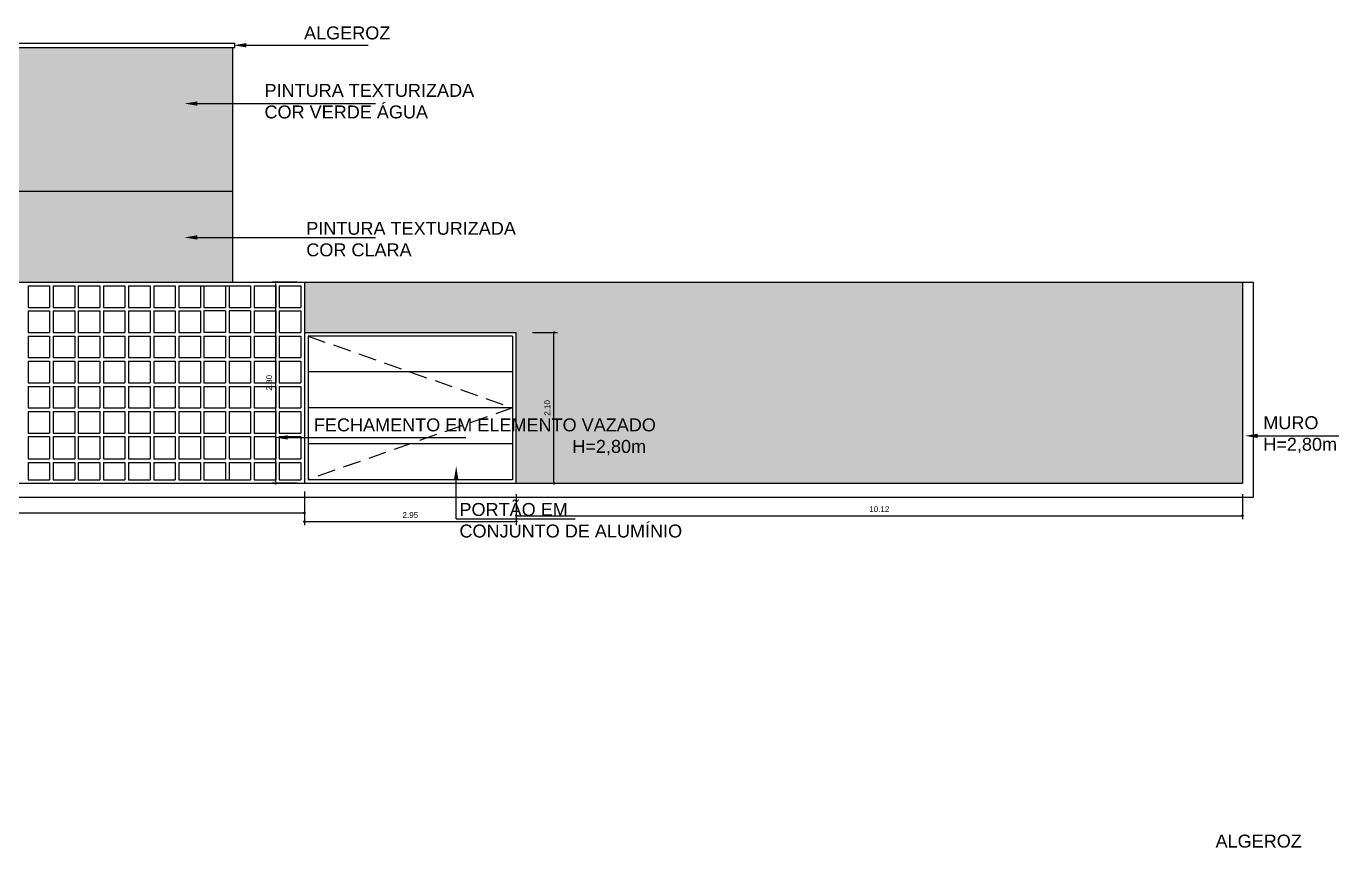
# Model space of a CAD drawing. Header units: millimetres. Extents: x 2125 to 3408, y 1171 to 1686.
# Drawn here: x 2709.42 to 2727.71, y 1510.62 to 1522.06 of the extents above; entities that cross this region are included whole.
import ezdxf

# ---------------------------------------------------------------- set-up
doc = ezdxf.new("R2010")
doc.units = ezdxf.units.MM
doc.linetypes.add('HIDDEN', pattern=[0.375, 0.25, -0.125])
for name, color, linetype in [('Esquadrias_Portas', 2, 'Continuous'), ('LAYOUT', 7, 'Continuous'), ('PAREDE', 4, 'Continuous'), ('TEXTO02', 3, 'Continuous'), ('TEXTO03', 2, 'Continuous')]:
    doc.layers.add(name, color=color, linetype=linetype)
doc.styles.add('ROMANS', font='arial.ttf')
doc.styles.get("Standard").update_dxf_attribs({"font": 'arial.ttf'})
doc.dimstyles.new('ESCALA 50', dxfattribs={"dimtxt": 0.08, "dimasz": 0.02, "dimexe": 0.05, "dimexo": 0.05, "dimgap": 0.05, "dimtad": 1, "dimlfac": -10, "dimzin": 1, "dimdsep": 46, "dimtxsty": 'ROMANS', "dimblk1": 'PPC', "dimblk2": 'PPC', "dimsah": 1, "dimcen": 0.02, "dimclrd": 7, "dimclre": 7, "dimclrt": 3, "dimadec": 0, "dimazin": 0, "dimtfac": 1, "dimtix": 1, "dimtmove": 1, "dimatfit": 3, "dimldrblk": 'PPC', "dimfxl": 0, "dimtolj": 1, "dimtzin": 12, "dimarcsym": 0})

# ---------------------------------------------------------------- blocks, each defined once
blk = doc.blocks.new('PPC')
at = {"color": 2}
blk.add_circle((0, 0), 0.5, dxfattribs=at)
blk = doc.blocks.new('*D1131')
at = {"color": 7, "lineweight": -2, "transparency": 16777216}
for p, q in [((2713.299, 1515.46), (2713.299, 1515.11)), ((2716.249, 1515.46), (2716.249, 1515.11)), ((2713.319, 1515.16), (2716.229, 1515.16))]:
    blk.add_line(p, q, dxfattribs=at)
at = {"layer": 'DEFPOINTS', "color": 0, "transparency": 16777216}
for p in [(2713.299, 1515.693), (2716.249, 1515.693), (2716.249, 1515.16)]:
    blk.add_point(p, dxfattribs=at)
at = {"color": 7, "lineweight": -2, "transparency": 16777216, "xscale": 0.02, "yscale": 0.02, "zscale": 0.02, "rotation": 180}
blk.add_blockref('PPC', (2713.299, 1515.16), dxfattribs=at)
at = {"color": 7, "lineweight": -2, "transparency": 16777216, "xscale": 0.02, "yscale": 0.02, "zscale": 0.02}
blk.add_blockref('PPC', (2716.249, 1515.16), dxfattribs=at)
at = {"color": 3, "transparency": 16777216, "insert": (2714.774, 1515.251), "char_height": 0.08, "attachment_point": 5, "style": 'ROMANS'}
blk.add_mtext('\\A1;2.95', dxfattribs=at)
blk = doc.blocks.new('*D1132')
at = {"color": 7, "lineweight": -2, "transparency": 16777216}
for p, q in [((2716.473, 1517.793), (2716.823, 1517.793)), ((2716.773, 1515.713), (2716.773, 1517.773)), ((2716.473, 1515.693), (2716.823, 1515.693))]:
    blk.add_line(p, q, dxfattribs=at)
at = {"layer": 'DEFPOINTS', "color": 0, "transparency": 16777216}
for p in [(2716.249, 1517.793), (2716.773, 1517.793), (2716.249, 1515.693)]:
    blk.add_point(p, dxfattribs=at)
at = {"color": 7, "lineweight": -2, "transparency": 16777216, "xscale": 0.02, "yscale": 0.02, "zscale": 0.02}
for p, rotation in [((2716.773, 1517.793), 90), ((2716.773, 1515.693), 270)]:
    blk.add_blockref('PPC', p, dxfattribs=dict(at, rotation=rotation))
at = {"color": 3, "transparency": 16777216, "insert": (2716.682, 1516.743), "char_height": 0.08, "attachment_point": 5, "rotation": 90, "style": 'ROMANS'}
blk.add_mtext('\\A1;2.10', dxfattribs=at)
blk = doc.blocks.new('*D1133')
at = {"color": 7, "lineweight": -2, "transparency": 16777216}
for p, q in [((2713.199, 1518.493), (2712.849, 1518.493)), ((2712.899, 1515.713), (2712.899, 1518.473)), ((2713.199, 1515.693), (2712.849, 1515.693))]:
    blk.add_line(p, q, dxfattribs=at)
at = {"layer": 'DEFPOINTS', "color": 0, "transparency": 16777216}
for p in [(2712.899, 1518.493), (2713.299, 1518.493), (2713.299, 1515.693)]:
    blk.add_point(p, dxfattribs=at)
at = {"color": 7, "lineweight": -2, "transparency": 16777216, "xscale": 0.02, "yscale": 0.02, "zscale": 0.02}
for p, rotation in [((2712.899, 1518.493), 90), ((2712.899, 1515.693), 270)]:
    blk.add_blockref('PPC', p, dxfattribs=dict(at, rotation=rotation))
at = {"color": 3, "transparency": 16777216, "insert": (2712.808, 1517.093), "char_height": 0.08, "attachment_point": 5, "rotation": 90, "style": 'ROMANS'}
blk.add_mtext('\\A1;2.80', dxfattribs=at)
blk = doc.blocks.new('*D1134')
at = {"color": 7, "lineweight": -2, "transparency": 16777216}
for p, q in [((2700.472, 1515.58), (2700.472, 1515.23)), ((2713.299, 1515.58), (2713.299, 1515.23)), ((2700.492, 1515.28), (2713.279, 1515.28))]:
    blk.add_line(p, q, dxfattribs=at)
at = {"layer": 'DEFPOINTS', "color": 0, "transparency": 16777216}
for p in [(2700.472, 1515.693), (2713.299, 1515.693), (2713.299, 1515.28)]:
    blk.add_point(p, dxfattribs=at)
at = {"color": 7, "lineweight": -2, "transparency": 16777216, "xscale": 0.02, "yscale": 0.02, "zscale": 0.02, "rotation": 180}
blk.add_blockref('PPC', (2700.472, 1515.28), dxfattribs=at)
at = {"color": 7, "lineweight": -2, "transparency": 16777216, "xscale": 0.02, "yscale": 0.02, "zscale": 0.02}
blk.add_blockref('PPC', (2713.299, 1515.28), dxfattribs=at)
at = {"color": 3, "transparency": 16777216, "insert": (2706.886, 1515.371), "char_height": 0.08, "attachment_point": 5, "style": 'ROMANS'}
blk.add_mtext('\\A1;12.83', dxfattribs=at)
blk = doc.blocks.new('*D1135')
at = {"color": 7, "lineweight": -2, "transparency": 16777216}
for p, q in [((2716.249, 1515.542), (2716.249, 1515.192)), ((2726.364, 1515.542), (2726.364, 1515.192)), ((2716.269, 1515.242), (2726.344, 1515.242))]:
    blk.add_line(p, q, dxfattribs=at)
at = {"layer": 'DEFPOINTS', "color": 0, "transparency": 16777216}
for p in [(2716.249, 1515.693), (2726.364, 1515.693), (2726.364, 1515.242)]:
    blk.add_point(p, dxfattribs=at)
at = {"color": 7, "lineweight": -2, "transparency": 16777216, "xscale": 0.02, "yscale": 0.02, "zscale": 0.02, "rotation": 180}
blk.add_blockref('PPC', (2716.249, 1515.242), dxfattribs=at)
at = {"color": 7, "lineweight": -2, "transparency": 16777216, "xscale": 0.02, "yscale": 0.02, "zscale": 0.02}
blk.add_blockref('PPC', (2726.364, 1515.242), dxfattribs=at)
at = {"color": 3, "transparency": 16777216, "insert": (2721.306, 1515.333), "char_height": 0.08, "attachment_point": 5, "style": 'ROMANS'}
blk.add_mtext('\\A1;10.12', dxfattribs=at)

msp = doc.modelspace()

# ---------------------------------------------------------------- hatches: boundary and pattern name
at = {"transparency": 33554559}
h = msp.add_hatch(color=133, dxfattribs=at)
h.dxf.hatch_style = 1
h.paths.add_polyline_path([(2712.2989, 1521.7632), (2702.1006, 1521.7632), (2701.5641, 1519.7632), (2712.2989, 1519.7632)])
h.paths.add_polyline_path([(2702.4751, 1519.7669), (2705.2341, 1519.7669), (2705.2341, 1520.1378), (2702.4751, 1520.1378)], flags=24)
h.paths.add_polyline_path([(2701.9946, 1520.5243), (2704.851, 1520.5243), (2704.851, 1520.8952), (2701.9946, 1520.8952)], flags=24)
at = {"true_color": 0xe6e6e6, "transparency": 33554559}
h = msp.add_hatch(color=254, dxfattribs=at)
h.dxf.hatch_style = 1
h.paths.add_polyline_path([(2691.3489, 1515.6932), (2691.3489, 1519.0032), (2690.9489, 1519.0032), (2690.9489, 1519.4032), (2691.3489, 1519.4032), (2691.3489, 1519.7632), (2681.1989, 1519.7632), (2681.1989, 1516.7132), (2682.6989, 1516.7132), (2682.6989, 1516.5865), (2682.5989, 1516.5865), (2682.5989, 1515.6932)])
h.paths.add_polyline_path([(2687.1489, 1517.5932), (2687.1489, 1517.9932), (2688.1489, 1517.9932), (2688.1489, 1517.5932)], flags=16)
h.paths.add_polyline_path([(2687.1989, 1517.6432), (2687.1989, 1517.9432), (2688.0989, 1517.9432), (2688.0989, 1517.6432)], flags=0)
h.paths.add_polyline_path([(2686.4489, 1517.5932), (2684.4489, 1517.5932), (2684.4489, 1518.3932), (2686.4489, 1518.3932)], flags=16)
h.paths.add_polyline_path([(2687.2289, 1517.6732), (2687.2289, 1517.9132), (2688.0689, 1517.9132), (2688.0689, 1517.6732)], flags=0)
h.paths.add_polyline_path([(2686.3989, 1517.6432), (2684.4989, 1517.6432), (2684.4989, 1518.3432), (2686.3989, 1518.3432)], flags=0)
h.paths.add_polyline_path([(2686.3689, 1517.6732), (2684.5289, 1517.6732), (2684.5289, 1518.3132), (2686.3689, 1518.3132)], flags=0)
h.paths.add_polyline_path([(2687.1489, 1518.0932), (2687.1489, 1518.4932), (2688.1489, 1518.4932), (2688.1489, 1518.0932)], flags=16)
h.paths.add_polyline_path([(2687.1989, 1518.1432), (2687.1989, 1518.4432), (2688.0989, 1518.4432), (2688.0989, 1518.1432)], flags=0)
h.paths.add_polyline_path([(2687.2289, 1518.1732), (2687.2289, 1518.4132), (2688.0689, 1518.4132), (2688.0689, 1518.1732)], flags=0)
h.paths.add_polyline_path([(2688.9489, 1517.5932), (2688.9489, 1518.3932), (2690.9489, 1518.3932), (2690.9489, 1517.5932)], flags=16)
h.paths.add_polyline_path([(2688.9989, 1517.6432), (2688.9989, 1518.3432), (2690.8989, 1518.3432), (2690.8989, 1517.6432)], flags=0)
h.paths.add_polyline_path([(2689.0289, 1517.6732), (2689.0289, 1518.3132), (2690.8689, 1518.3132), (2690.8689, 1517.6732)], flags=0)
h.paths.add_polyline_path([(2683.5989, 1517.5932), (2681.5989, 1517.5932), (2681.5989, 1518.3932), (2683.5989, 1518.3932)], flags=16)
h.paths.add_polyline_path([(2683.5489, 1517.6432), (2681.6489, 1517.6432), (2681.6489, 1518.3432), (2683.5489, 1518.3432)], flags=0)
h.paths.add_polyline_path([(2683.5189, 1517.6732), (2681.6789, 1517.6732), (2681.6789, 1518.3132), (2683.5189, 1518.3132)], flags=0)
h.paths.add_polyline_path([(2701.5641, 1519.7632), (2701.4675, 1519.4032), (2701.8675, 1519.4032), (2701.8675, 1519.0032), (2701.3602, 1519.0032), (2701.2233, 1518.4932), (2712.2989, 1518.4932), (2712.2989, 1519.7632)])
h.paths.add_polyline_path([(2687.8344, 1518.441), (2690.8446, 1518.441), (2690.8446, 1519.1151), (2687.8344, 1519.1151)], flags=24)
h.paths.add_polyline_path([(2682.7616, 1516.2207), (2683.4086, 1516.2207), (2683.4086, 1516.2983), (2682.7616, 1516.2983)], flags=24)
h.paths.add_polyline_path([(2682.7691, 1516.1133), (2683.6945, 1516.1133), (2683.6945, 1516.2101), (2682.7691, 1516.2101)], flags=24)
h.paths.add_polyline_path([(2682.7725, 1515.8627), (2683.2562, 1515.8627), (2683.2562, 1515.9393), (2682.7725, 1515.9393)], flags=24)
h.paths.add_polyline_path([(2682.7691, 1515.9315), (2683.3645, 1515.9315), (2683.3645, 1516.0283), (2682.7691, 1516.0283)], flags=24)
h.paths.add_polyline_path([(2702.0335, 1518.574), (2704.7505, 1518.574), (2704.7505, 1519.2481), (2702.0335, 1519.2481)], flags=24)
h = msp.add_hatch(color=254, dxfattribs=at)
h.dxf.hatch_style = 1
h.paths.add_polyline_path([(2713.2989, 1518.4932), (2713.2989, 1517.7932), (2716.2489, 1517.7932), (2716.2489, 1515.6932), (2726.3639, 1515.6932), (2726.3639, 1518.4932)])
h.paths.add_polyline_path([(2713.3644, 1516.0144), (2718.2186, 1516.0144), (2718.2186, 1516.686), (2713.3644, 1516.686)], flags=25)

# ---------------------------------------------------------------- linework, layer by layer
at = {"color": 1, "linetype": 'HIDDEN'}
for p, q in [((2713.3489, 1517.7432), (2716.1989, 1516.7432)), ((2716.1989, 1516.7432), (2713.3489, 1515.7432))]:
    msp.add_line(p, q, dxfattribs=at)
for p, q in [((2726.5755, 1516.3537), (2727.7053, 1516.3537)), ((2726.5139, 1515.4932), (2665.1364, 1515.4932)), ((2715.4128, 1515.1992), (2717.0679, 1515.1992))]:
    msp.add_line(p, q)
at = {"layer": 'Esquadrias_Portas'}
for p, q in [((2702.1006, 1521.8232), (2712.3289, 1521.8232)), ((2702.1006, 1521.7632), (2712.3289, 1521.7632)), ((2712.2989, 1521.7632), (2712.2989, 1518.4932)), ((2712.3289, 1521.7632), (2712.3289, 1521.8232)), ((2701.5641, 1519.7632), (2712.2989, 1519.7632)), ((2713.2989, 1517.7932), (2716.2489, 1517.7932)), ((2713.2989, 1517.7932), (2713.2989, 1515.6932)), ((2713.3489, 1517.7432), (2713.3489, 1515.7432)), ((2716.1989, 1517.7432), (2713.3489, 1517.7432)), ((2716.1989, 1517.7432), (2716.1989, 1515.7432)), ((2716.2489, 1515.6932), (2716.2489, 1517.7932)), ((2716.1989, 1517.2432), (2713.3489, 1517.2432)), ((2716.1989, 1516.7432), (2713.3489, 1516.7432)), ((2716.1989, 1516.2432), (2713.3489, 1516.2432)), ((2716.1989, 1515.7432), (2713.3489, 1515.7432))]:
    msp.add_line(p, q, dxfattribs=at)
at = {"layer": 'LAYOUT'}
for p, q in [((2712.4898, 1521.793), (2714.1885, 1521.793)), ((2711.8076, 1520.9809), (2714.2863, 1520.9809)), ((2711.8076, 1519.1167), (2714.2863, 1519.1167)), ((2713.0658, 1516.3323), (2715.5445, 1516.3323)), ((2715.4128, 1515.1992), (2715.4128, 1515.752))]:
    msp.add_line(p, q, dxfattribs=at)
for points in [[(2712.4898, 1521.763), (2712.3098, 1521.793), (2712.4898, 1521.823)], [(2711.8076, 1520.9509), (2711.6276, 1520.9809), (2711.8076, 1521.0109)], [(2711.8076, 1519.0867), (2711.6276, 1519.1167), (2711.8076, 1519.1467)], [(2713.0658, 1516.3023), (2712.8858, 1516.3323), (2713.0658, 1516.3623)], [(2726.5755, 1516.3237), (2726.3955, 1516.3537), (2726.5755, 1516.3837)], [(2715.3828, 1515.752), (2715.4128, 1515.932), (2715.4428, 1515.752)]]:
    msp.add_solid(points, dxfattribs=at)
at = {"layer": 'PAREDE'}
for p, q in [((2701.2233, 1518.4932), (2713.2989, 1518.4932)), ((2713.2989, 1518.4932), (2713.2989, 1515.6932)), ((2713.2989, 1518.4932), (2726.4389, 1518.4932)), ((2726.3639, 1518.4932), (2726.3639, 1515.6932)), ((2726.3639, 1518.4932), (2726.5139, 1518.4932)), ((2726.5139, 1518.4932), (2726.5139, 1515.4932)), ((2709.4489, 1518.4432), (2709.4489, 1518.1432)), ((2709.4489, 1518.4432), (2709.7489, 1518.4432)), ((2709.7489, 1518.4432), (2709.7489, 1518.1432)), ((2709.7989, 1518.4432), (2709.7989, 1518.1432)), ((2709.7989, 1518.4432), (2710.0989, 1518.4432)), ((2710.0989, 1518.4432), (2710.0989, 1518.1432)), ((2710.1489, 1518.4432), (2710.1489, 1518.1432)), ((2710.1489, 1518.4432), (2710.4489, 1518.4432)), ((2710.4489, 1518.4432), (2710.4489, 1518.1432)), ((2710.4989, 1518.4432), (2710.4989, 1518.1432)), ((2710.4989, 1518.4432), (2710.7989, 1518.4432)), ((2710.7989, 1518.4432), (2710.7989, 1518.1432)), ((2710.8489, 1518.4432), (2710.8489, 1518.1432)), ((2710.8489, 1518.4432), (2711.1489, 1518.4432)), ((2711.1489, 1518.4432), (2711.1489, 1518.1432)), ((2711.1989, 1518.4432), (2711.1989, 1518.1432)), ((2711.1989, 1518.4432), (2711.4989, 1518.4432)), ((2711.4989, 1518.4432), (2711.4989, 1518.1432)), ((2711.5489, 1518.4432), (2711.5489, 1518.1432)), ((2711.5489, 1518.4432), (2712.5489, 1518.4432)), ((2711.8489, 1518.4432), (2711.8489, 1518.1432)), ((2711.8989, 1518.4432), (2711.8989, 1518.1432)), ((2712.1989, 1518.4432), (2712.1989, 1518.1432)), ((2712.2489, 1518.4432), (2712.2489, 1518.1432)), ((2712.5489, 1518.4432), (2712.5489, 1518.1432)), ((2712.5989, 1518.4432), (2712.5989, 1518.1432)), ((2712.5989, 1518.4432), (2712.8989, 1518.4432)), ((2712.8989, 1518.4432), (2712.8989, 1518.1432)), ((2712.9489, 1518.4432), (2712.9489, 1518.1432)), ((2712.9489, 1518.4432), (2713.2489, 1518.4432)), ((2713.2489, 1518.4432), (2713.2489, 1518.1432)), ((2709.4489, 1518.1432), (2709.7489, 1518.1432)), ((2709.4489, 1518.0932), (2709.4489, 1517.7932)), ((2709.4489, 1518.0932), (2709.7489, 1518.0932)), ((2709.7489, 1518.0932), (2709.7489, 1517.7932)), ((2709.7989, 1518.1432), (2710.0989, 1518.1432)), ((2709.7989, 1518.0932), (2709.7989, 1517.7932)), ((2709.7989, 1518.0932), (2710.0989, 1518.0932)), ((2710.0989, 1518.0932), (2710.0989, 1517.7932)), ((2710.1489, 1518.1432), (2710.4489, 1518.1432)), ((2710.1489, 1518.0932), (2710.1489, 1517.7932)), ((2710.1489, 1518.0932), (2710.4489, 1518.0932)), ((2710.4489, 1518.0932), (2710.4489, 1517.7932)), ((2710.4989, 1518.1432), (2710.7989, 1518.1432)), ((2710.4989, 1518.0932), (2710.4989, 1517.7932)), ((2710.4989, 1518.0932), (2710.7989, 1518.0932)), ((2710.7989, 1518.0932), (2710.7989, 1517.7932)), ((2710.8489, 1518.1432), (2711.1489, 1518.1432)), ((2710.8489, 1518.0932), (2710.8489, 1517.7932)), ((2710.8489, 1518.0932), (2711.1489, 1518.0932)), ((2711.1489, 1518.0932), (2711.1489, 1517.7932)), ((2711.1989, 1518.1432), (2711.4989, 1518.1432)), ((2711.1989, 1518.0932), (2711.1989, 1517.7932)), ((2711.1989, 1518.0932), (2711.4989, 1518.0932)), ((2711.4989, 1518.0932), (2711.4989, 1517.7932)), ((2711.5489, 1518.1432), (2711.8489, 1518.1432)), ((2711.5489, 1518.0932), (2711.5489, 1517.7932)), ((2711.5489, 1518.0932), (2711.8489, 1518.0932)), ((2711.8489, 1518.0932), (2711.8489, 1517.7932)), ((2711.8989, 1518.1432), (2712.1989, 1518.1432)), ((2711.8989, 1518.0932), (2711.8989, 1517.7932)), ((2712.1989, 1518.0932), (2711.8989, 1518.0932)), ((2712.1989, 1518.0932), (2712.1989, 1517.7932)), ((2712.2489, 1518.1432), (2712.5489, 1518.1432)), ((2712.2489, 1518.0932), (2712.2489, 1517.7932)), ((2712.5489, 1518.0932), (2712.2489, 1518.0932)), ((2712.5489, 1518.0932), (2712.5489, 1517.7932)), ((2712.5989, 1518.1432), (2712.8989, 1518.1432)), ((2712.5989, 1518.0932), (2712.5989, 1517.7932)), ((2712.5989, 1518.0932), (2712.8989, 1518.0932)), ((2712.8989, 1518.0932), (2712.8989, 1517.7932)), ((2712.9489, 1518.1432), (2713.2489, 1518.1432)), ((2712.9489, 1518.0932), (2713.2489, 1518.0932)), ((2712.9489, 1518.0932), (2712.9489, 1517.7932)), ((2713.2489, 1518.0932), (2713.2489, 1517.7932)), ((2709.4489, 1517.7932), (2709.7489, 1517.7932)), ((2709.4489, 1517.7432), (2709.4489, 1517.4432)), ((2709.4489, 1517.7432), (2709.7489, 1517.7432)), ((2709.7489, 1517.7432), (2709.7489, 1517.4432)), ((2709.7989, 1517.7932), (2710.0989, 1517.7932)), ((2709.7989, 1517.7432), (2709.7989, 1517.4432)), ((2709.7989, 1517.7432), (2710.0989, 1517.7432)), ((2710.0989, 1517.7432), (2710.0989, 1517.4432)), ((2710.1489, 1517.7932), (2710.4489, 1517.7932)), ((2710.1489, 1517.7432), (2710.1489, 1517.4432)), ((2710.1489, 1517.7432), (2710.4489, 1517.7432)), ((2710.4489, 1517.7432), (2710.4489, 1517.4432)), ((2710.4989, 1517.7932), (2710.7989, 1517.7932)), ((2710.4989, 1517.7432), (2710.4989, 1517.4432)), ((2710.4989, 1517.7432), (2710.7989, 1517.7432)), ((2710.7989, 1517.7432), (2710.7989, 1517.4432)), ((2710.8489, 1517.7932), (2711.1489, 1517.7932)), ((2710.8489, 1517.7432), (2710.8489, 1517.4432)), ((2710.8489, 1517.7432), (2711.1489, 1517.7432)), ((2711.1489, 1517.7432), (2711.1489, 1517.4432)), ((2711.1989, 1517.7932), (2711.4989, 1517.7932)), ((2711.1989, 1517.7432), (2711.1989, 1517.4432)), ((2711.1989, 1517.7432), (2711.4989, 1517.7432)), ((2711.4989, 1517.7432), (2711.4989, 1517.4432)), ((2711.5489, 1517.7932), (2711.8489, 1517.7932)), ((2711.5489, 1517.7432), (2711.5489, 1517.4432)), ((2711.5489, 1517.7432), (2711.8489, 1517.7432)), ((2711.8489, 1517.7432), (2711.8489, 1517.4432)), ((2712.1989, 1517.7932), (2711.8989, 1517.7932)), ((2711.8989, 1517.7432), (2711.8989, 1517.4432)), ((2711.8989, 1517.7432), (2712.1989, 1517.7432)), ((2712.1989, 1517.7432), (2712.1989, 1517.4432)), ((2712.2489, 1517.7932), (2712.5489, 1517.7932)), ((2712.2489, 1517.7432), (2712.2489, 1517.4432)), ((2712.2489, 1517.7432), (2712.5489, 1517.7432)), ((2712.5489, 1517.7432), (2712.5489, 1517.4432)), ((2712.5989, 1517.7932), (2712.8989, 1517.7932)), ((2712.5989, 1517.7432), (2712.5989, 1517.4432)), ((2712.5989, 1517.7432), (2712.8989, 1517.7432)), ((2712.8989, 1517.7432), (2712.8989, 1517.4432)), ((2712.9489, 1517.7932), (2713.2489, 1517.7932)), ((2712.9489, 1517.7432), (2712.9489, 1517.4432)), ((2712.9489, 1517.7432), (2713.2489, 1517.7432)), ((2713.2489, 1517.7432), (2713.2489, 1517.4432)), ((2709.4489, 1517.4432), (2709.7489, 1517.4432)), ((2709.4489, 1517.3932), (2709.4489, 1517.0932)), ((2709.4489, 1517.3932), (2709.7489, 1517.3932)), ((2709.7489, 1517.3932), (2709.7489, 1517.0932)), ((2709.7989, 1517.4432), (2710.0989, 1517.4432)), ((2709.7989, 1517.3932), (2709.7989, 1517.0932)), ((2709.7989, 1517.3932), (2710.0989, 1517.3932)), ((2710.0989, 1517.3932), (2710.0989, 1517.0932)), ((2710.1489, 1517.4432), (2710.4489, 1517.4432)), ((2710.1489, 1517.3932), (2710.1489, 1517.0932)), ((2710.1489, 1517.3932), (2710.4489, 1517.3932)), ((2710.4489, 1517.3932), (2710.4489, 1517.0932)), ((2710.4989, 1517.4432), (2710.7989, 1517.4432)), ((2710.4989, 1517.3932), (2710.4989, 1517.0932)), ((2710.4989, 1517.3932), (2710.7989, 1517.3932)), ((2710.7989, 1517.3932), (2710.7989, 1517.0932)), ((2710.8489, 1517.4432), (2711.1489, 1517.4432)), ((2710.8489, 1517.3932), (2710.8489, 1517.0932)), ((2710.8489, 1517.3932), (2711.1489, 1517.3932)), ((2711.1489, 1517.3932), (2711.1489, 1517.0932)), ((2711.1989, 1517.4432), (2711.4989, 1517.4432)), ((2711.1989, 1517.3932), (2711.1989, 1517.0932)), ((2711.1989, 1517.3932), (2711.4989, 1517.3932)), ((2711.4989, 1517.3932), (2711.4989, 1517.0932)), ((2711.5489, 1517.4432), (2711.8489, 1517.4432)), ((2711.5489, 1517.3932), (2711.5489, 1517.0932)), ((2711.5489, 1517.3932), (2711.8489, 1517.3932)), ((2711.8489, 1517.3932), (2711.8489, 1517.0932)), ((2711.8989, 1517.4432), (2712.1989, 1517.4432)), ((2711.8989, 1517.3932), (2711.8989, 1517.0932)), ((2711.8989, 1517.3932), (2712.1989, 1517.3932)), ((2712.1989, 1517.3932), (2712.1989, 1517.0932)), ((2712.2489, 1517.4432), (2712.5489, 1517.4432)), ((2712.2489, 1517.3932), (2712.2489, 1517.0932)), ((2712.2489, 1517.3932), (2712.5489, 1517.3932)), ((2712.5489, 1517.3932), (2712.5489, 1517.0932)), ((2712.5989, 1517.4432), (2712.8989, 1517.4432)), ((2712.5989, 1517.3932), (2712.5989, 1517.0932)), ((2712.5989, 1517.3932), (2712.8989, 1517.3932)), ((2712.8989, 1517.3932), (2712.8989, 1517.0932)), ((2712.9489, 1517.4432), (2713.2489, 1517.4432)), ((2712.9489, 1517.3932), (2712.9489, 1517.0932)), ((2712.9489, 1517.3932), (2713.2489, 1517.3932)), ((2713.2489, 1517.3932), (2713.2489, 1517.0932)), ((2709.4489, 1517.0932), (2709.7489, 1517.0932)), ((2709.4489, 1517.0432), (2709.4489, 1516.7432)), ((2709.4489, 1517.0432), (2709.7489, 1517.0432)), ((2709.7489, 1517.0432), (2709.7489, 1516.7432)), ((2709.7989, 1517.0932), (2710.0989, 1517.0932)), ((2709.7989, 1517.0432), (2709.7989, 1516.7432)), ((2709.7989, 1517.0432), (2710.0989, 1517.0432)), ((2710.0989, 1517.0432), (2710.0989, 1516.7432)), ((2710.1489, 1517.0932), (2710.4489, 1517.0932)), ((2710.1489, 1517.0432), (2710.1489, 1516.7432)), ((2710.1489, 1517.0432), (2710.4489, 1517.0432)), ((2710.4489, 1517.0432), (2710.4489, 1516.7432)), ((2710.4989, 1517.0932), (2710.7989, 1517.0932)), ((2710.4989, 1517.0432), (2710.4989, 1516.7432)), ((2710.4989, 1517.0432), (2710.7989, 1517.0432)), ((2710.7989, 1517.0432), (2710.7989, 1516.7432)), ((2710.8489, 1517.0932), (2711.1489, 1517.0932)), ((2710.8489, 1517.0432), (2710.8489, 1516.7432)), ((2710.8489, 1517.0432), (2711.1489, 1517.0432)), ((2711.1489, 1517.0432), (2711.1489, 1516.7432)), ((2711.1989, 1517.0932), (2711.4989, 1517.0932)), ((2711.1989, 1517.0432), (2711.1989, 1516.7432)), ((2711.1989, 1517.0432), (2711.4989, 1517.0432)), ((2711.4989, 1517.0432), (2711.4989, 1516.7432)), ((2711.5489, 1517.0932), (2711.8489, 1517.0932)), ((2711.5489, 1517.0432), (2711.5489, 1516.7432)), ((2711.5489, 1517.0432), (2711.8489, 1517.0432)), ((2711.8489, 1517.0432), (2711.8489, 1516.7432)), ((2711.8989, 1517.0932), (2712.1989, 1517.0932)), ((2711.8989, 1517.0432), (2711.8989, 1516.7432)), ((2711.8989, 1517.0432), (2712.1989, 1517.0432)), ((2712.1989, 1517.0432), (2712.1989, 1516.7432)), ((2712.2489, 1517.0932), (2712.5489, 1517.0932)), ((2712.2489, 1517.0432), (2712.2489, 1516.7432)), ((2712.2489, 1517.0432), (2712.5489, 1517.0432)), ((2712.5489, 1517.0432), (2712.5489, 1516.7432)), ((2712.5989, 1517.0932), (2712.8989, 1517.0932)), ((2712.5989, 1517.0432), (2712.5989, 1516.7432)), ((2712.5989, 1517.0432), (2712.8989, 1517.0432)), ((2712.8989, 1517.0432), (2712.8989, 1516.7432)), ((2712.9489, 1517.0932), (2713.2489, 1517.0932)), ((2712.9489, 1517.0432), (2712.9489, 1516.7432)), ((2712.9489, 1517.0432), (2713.2489, 1517.0432)), ((2713.2489, 1517.0432), (2713.2489, 1516.7432)), ((2709.4489, 1516.7432), (2709.7489, 1516.7432)), ((2709.4489, 1516.6932), (2709.4489, 1516.3932)), ((2709.4489, 1516.6932), (2709.7489, 1516.6932)), ((2709.7489, 1516.6932), (2709.7489, 1516.3932)), ((2709.7989, 1516.7432), (2710.0989, 1516.7432)), ((2709.7989, 1516.6932), (2709.7989, 1516.3932)), ((2709.7989, 1516.6932), (2710.0989, 1516.6932)), ((2710.0989, 1516.6932), (2710.0989, 1516.3932)), ((2710.1489, 1516.7432), (2710.4489, 1516.7432)), ((2710.1489, 1516.6932), (2710.1489, 1516.3932)), ((2710.1489, 1516.6932), (2710.4489, 1516.6932)), ((2710.4489, 1516.6932), (2710.4489, 1516.3932)), ((2710.4989, 1516.7432), (2710.7989, 1516.7432)), ((2710.4989, 1516.6932), (2710.4989, 1516.3932)), ((2710.4989, 1516.6932), (2710.7989, 1516.6932)), ((2710.7989, 1516.6932), (2710.7989, 1516.3932)), ((2710.8489, 1516.7432), (2711.1489, 1516.7432)), ((2710.8489, 1516.6932), (2710.8489, 1516.3932)), ((2710.8489, 1516.6932), (2711.1489, 1516.6932)), ((2711.1489, 1516.6932), (2711.1489, 1516.3932)), ((2711.1989, 1516.7432), (2711.4989, 1516.7432)), ((2711.1989, 1516.6932), (2711.1989, 1516.3932)), ((2711.1989, 1516.6932), (2711.4989, 1516.6932)), ((2711.4989, 1516.6932), (2711.4989, 1516.3932)), ((2711.5489, 1516.7432), (2711.8489, 1516.7432)), ((2711.5489, 1516.6932), (2711.5489, 1516.3932)), ((2711.5489, 1516.6932), (2711.8489, 1516.6932)), ((2711.8489, 1516.6932), (2711.8489, 1516.3932)), ((2711.8989, 1516.7432), (2712.1989, 1516.7432)), ((2711.8989, 1516.6932), (2711.8989, 1516.3932)), ((2711.8989, 1516.6932), (2712.1989, 1516.6932)), ((2712.1989, 1516.6932), (2712.1989, 1516.3932)), ((2712.2489, 1516.7432), (2712.5489, 1516.7432)), ((2712.2489, 1516.6932), (2712.2489, 1516.3932)), ((2712.2489, 1516.6932), (2712.5489, 1516.6932)), ((2712.5489, 1516.6932), (2712.5489, 1516.3932)), ((2712.5989, 1516.7432), (2712.8989, 1516.7432)), ((2712.5989, 1516.6932), (2712.5989, 1516.3932)), ((2712.5989, 1516.6932), (2712.8989, 1516.6932)), ((2712.8989, 1516.6932), (2712.8989, 1516.3932)), ((2712.9489, 1516.7432), (2713.2489, 1516.7432)), ((2712.9489, 1516.6932), (2712.9489, 1516.3932)), ((2712.9489, 1516.6932), (2713.2489, 1516.6932)), ((2713.2489, 1516.6932), (2713.2489, 1516.3932)), ((2709.4489, 1516.3932), (2709.7489, 1516.3932)), ((2709.4489, 1516.3432), (2709.4489, 1516.0323)), ((2709.4489, 1516.3432), (2709.7489, 1516.3432)), ((2709.7489, 1516.3432), (2709.7489, 1516.0323)), ((2709.7989, 1516.3932), (2710.0989, 1516.3932)), ((2709.7989, 1516.3432), (2709.7989, 1516.0323)), ((2709.7989, 1516.3432), (2710.0989, 1516.3432)), ((2710.0989, 1516.3432), (2710.0989, 1516.0323)), ((2710.1489, 1516.3932), (2710.4489, 1516.3932)), ((2710.1489, 1516.3432), (2710.1489, 1516.0323)), ((2710.1489, 1516.3432), (2710.4489, 1516.3432)), ((2710.4489, 1516.3432), (2710.4489, 1516.0323)), ((2710.4989, 1516.3932), (2710.7989, 1516.3932)), ((2710.4989, 1516.3432), (2710.4989, 1516.0323)), ((2710.4989, 1516.3432), (2710.7989, 1516.3432)), ((2710.7989, 1516.3432), (2710.7989, 1516.0323)), ((2710.8489, 1516.3932), (2711.1489, 1516.3932)), ((2710.8489, 1516.3432), (2710.8489, 1516.0323)), ((2710.8489, 1516.3432), (2711.1489, 1516.3432)), ((2711.1489, 1516.3432), (2711.1489, 1516.0323)), ((2711.1989, 1516.3932), (2711.4989, 1516.3932)), ((2711.1989, 1516.3432), (2711.1989, 1516.0323)), ((2711.1989, 1516.3432), (2711.4989, 1516.3432)), ((2711.4989, 1516.3432), (2711.4989, 1516.0323)), ((2711.5489, 1516.3932), (2711.8489, 1516.3932)), ((2711.5489, 1516.3432), (2711.5489, 1516.0323)), ((2711.5489, 1516.3432), (2711.8489, 1516.3432)), ((2711.8489, 1516.3432), (2711.8489, 1516.0323)), ((2711.8989, 1516.3932), (2712.1989, 1516.3932)), ((2711.8989, 1516.3432), (2711.8989, 1516.0323)), ((2711.8989, 1516.3432), (2712.1989, 1516.3432)), ((2712.1989, 1516.3432), (2712.1989, 1516.0323)), ((2712.2489, 1516.3932), (2712.5489, 1516.3932)), ((2712.2489, 1516.3432), (2712.2489, 1516.0323)), ((2712.2489, 1516.3432), (2712.5489, 1516.3432)), ((2712.5489, 1516.3432), (2712.5489, 1516.0323)), ((2712.5989, 1516.3932), (2712.8989, 1516.3932)), ((2712.5989, 1516.3432), (2712.5989, 1516.0323)), ((2712.5989, 1516.3432), (2712.8989, 1516.3432)), ((2712.8989, 1516.3432), (2712.8989, 1516.0323)), ((2712.9489, 1516.3932), (2713.2489, 1516.3932)), ((2712.9489, 1516.3432), (2712.9489, 1516.0323)), ((2712.9489, 1516.3432), (2713.2489, 1516.3432)), ((2713.2489, 1516.3432), (2713.2489, 1516.0323)), ((2709.4489, 1516.0323), (2709.7489, 1516.0323)), ((2709.4489, 1515.9823), (2709.4489, 1515.7432)), ((2709.4489, 1515.9823), (2709.7489, 1515.9823)), ((2709.7489, 1515.9823), (2709.7489, 1515.7432)), ((2709.7989, 1516.0323), (2710.0989, 1516.0323)), ((2709.7989, 1515.9823), (2709.7989, 1515.7432)), ((2709.7989, 1515.9823), (2710.0989, 1515.9823)), ((2710.0989, 1515.9823), (2710.0989, 1515.7432)), ((2710.1489, 1516.0323), (2710.4489, 1516.0323)), ((2710.1489, 1515.9823), (2710.1489, 1515.7432)), ((2710.1489, 1515.9823), (2710.4489, 1515.9823)), ((2710.4489, 1515.9823), (2710.4489, 1515.7432)), ((2710.4989, 1516.0323), (2710.7989, 1516.0323)), ((2710.4989, 1515.9823), (2710.4989, 1515.7432)), ((2710.4989, 1515.9823), (2710.7989, 1515.9823)), ((2710.7989, 1515.9823), (2710.7989, 1515.7432)), ((2710.8489, 1516.0323), (2711.1489, 1516.0323)), ((2710.8489, 1515.9823), (2710.8489, 1515.7432)), ((2710.8489, 1515.9823), (2711.1489, 1515.9823)), ((2711.1489, 1515.9823), (2711.1489, 1515.7432)), ((2711.1989, 1516.0323), (2711.4989, 1516.0323)), ((2711.1989, 1515.9823), (2711.1989, 1515.7432)), ((2711.1989, 1515.9823), (2711.4989, 1515.9823)), ((2711.4989, 1515.9823), (2711.4989, 1515.7432)), ((2711.5489, 1516.0323), (2711.8489, 1516.0323)), ((2711.5489, 1515.9823), (2711.5489, 1515.7432)), ((2711.5489, 1515.9823), (2711.8489, 1515.9823)), ((2711.8489, 1515.9823), (2711.8489, 1515.7432)), ((2711.8989, 1516.0323), (2712.1989, 1516.0323)), ((2711.8989, 1515.9823), (2711.8989, 1515.7432)), ((2711.8989, 1515.9823), (2712.1989, 1515.9823)), ((2712.1989, 1515.9823), (2712.1989, 1515.7432)), ((2712.2489, 1516.0323), (2712.5489, 1516.0323)), ((2712.2489, 1515.9823), (2712.2489, 1515.7432)), ((2712.2489, 1515.9823), (2712.5489, 1515.9823)), ((2712.5489, 1515.9823), (2712.5489, 1515.7432)), ((2712.5989, 1516.0323), (2712.8989, 1516.0323)), ((2712.5989, 1515.9823), (2712.5989, 1515.7432)), ((2712.5989, 1515.9823), (2712.8989, 1515.9823)), ((2712.8989, 1515.9823), (2712.8989, 1515.7432)), ((2712.9489, 1516.0323), (2713.2489, 1516.0323)), ((2712.9489, 1515.9823), (2712.9489, 1515.7432)), ((2712.9489, 1515.9823), (2713.2489, 1515.9823)), ((2713.2489, 1515.9823), (2713.2489, 1515.7432)), ((2709.4489, 1515.7432), (2709.7489, 1515.7432)), ((2709.7989, 1515.7432), (2710.0989, 1515.7432)), ((2710.1489, 1515.7432), (2710.4489, 1515.7432)), ((2710.4989, 1515.7432), (2710.7989, 1515.7432)), ((2710.8489, 1515.7432), (2711.1489, 1515.7432)), ((2711.1989, 1515.7432), (2711.4989, 1515.7432)), ((2711.5489, 1515.7432), (2711.8489, 1515.7432)), ((2711.8989, 1515.7432), (2712.5489, 1515.7432)), ((2712.5989, 1515.7432), (2712.8989, 1515.7432)), ((2712.9489, 1515.7432), (2713.2489, 1515.7432)), ((2665.5614, 1515.6932), (2726.3639, 1515.6932))]:
    msp.add_line(p, q, dxfattribs=at)

# ---------------------------------------------------------------- texts
at = {"layer": 'TEXTO02', "ltscale": 0.0001, "char_height": 0.18, "attachment_point": 1}
for s, insert in [('PINTURA TEXTURIZADA \\PCOR VERDE ÁGUA ', (2712.7426, 1521.2544)), ('PINTURA TEXTURIZADA\\PCOR CLARA', (2713.3245, 1519.334)), ('MURO\\PH=2,80m ', (2726.6543, 1516.6273)), ('PORTÃO EM\\PCONJUNTO DE ALUMÍNIO ', (2715.4582, 1515.4188)), ('ALGEROZ', (2725.9892, 1510.8006))]:
    msp.add_mtext(s, dxfattribs=dict(at, insert=insert))
at = {"layer": 'TEXTO02', "ltscale": 0.0001, "insert": (2713.43, 1516.5966), "char_height": 0.18, "width": 5.537024, "attachment_point": 1}
msp.add_mtext('FECHAMENTO EM ELEMENTO VAZADO\\P^I^I^I^I^IH=2,80m', dxfattribs=at)
at = {"layer": 'TEXTO03', "ltscale": 0.0001, "insert": (2713.2934, 1522.055), "char_height": 0.18, "attachment_point": 1}
msp.add_mtext('{\\C3;ALGEROZ}', dxfattribs=at)

# ---------------------------------------------------------------- dimensions: what is measured, and where the dimension line sits
for base, p1, p2, picture, middle in [((2712.8989, 1518.4932), (2713.2989, 1515.6932), (2713.2989, 1518.4932), '*D1133', (2712.8081, 1517.0932)), ((2716.7729, 1517.7932), (2716.2489, 1515.6932), (2716.2489, 1517.7932), '*D1132', (2716.6821, 1516.7432))]:
    dim = msp.add_linear_dim(base=base, p1=p1, p2=p2, angle=90, dimstyle='ESCALA 50', override={"dimfxl": 0.3, "dimfxlon": 1})
    dim.commit()
    dim.dimension.update_dxf_attribs({"geometry": picture, "text_midpoint": middle})
for base, p1, p2, picture, middle in [((2713.2989, 1515.2797), (2700.4721, 1515.6932), (2713.2989, 1515.6932), '*D1134', (2706.8855, 1515.3705)), ((2716.2489, 1515.1597), (2713.2989, 1515.6932), (2716.2489, 1515.6932), '*D1131', (2714.7739, 1515.2505)), ((2726.3639, 1515.2419), (2716.2489, 1515.6932), (2726.3639, 1515.6932), '*D1135', (2721.3064, 1515.3327))]:
    dim = msp.add_linear_dim(base=base, p1=p1, p2=p2, dimstyle='ESCALA 50', override={"dimfxl": 0.3, "dimfxlon": 1})
    dim.commit()
    dim.dimension.update_dxf_attribs({"geometry": picture, "text_midpoint": middle})

doc.saveas('drawing.dxf')
